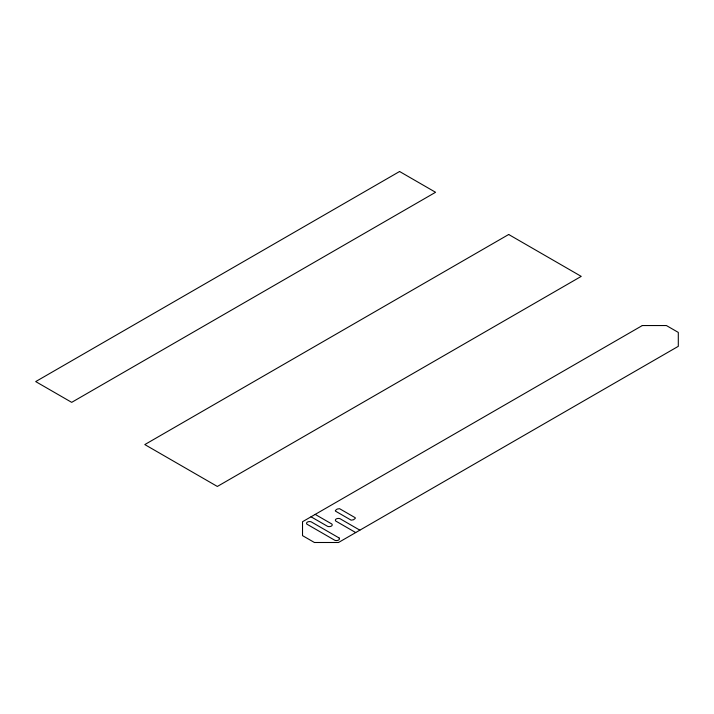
<?xml version="1.0" encoding="UTF-8"?>
<svg xmlns="http://www.w3.org/2000/svg" width="714" height="714" viewBox="0 0 714 714"><rect width="100%" height="100%" fill="white"/><g stroke="black" fill="none" stroke-linecap="round" stroke-linejoin="round"><path stroke-width="1.07" d="M359.865 530.172L339.935 518.659A3.043 1.758 0 0 0 336.267 518.944A3.043 1.758 0 0 0 335.776 521.059L355.706 532.564M315.186 514.392L331.814 523.996A3.043 1.758 0 0 1 331.332 526.111A3.043 1.758 0 0 1 327.664 526.388L311.027 516.793M335.419 510.448L335.401 511.081L351.118 520.158L353.501 519.774L355.26 518.391L355.277 517.757L339.561 508.68L337.186 509.064L335.419 510.448M399.581 171.503L35.7 381.588L71.686 402.357L435.567 192.28L399.581 171.503M508.689 234.495L144.808 444.581L217.351 486.457L581.232 276.38L508.689 234.495M642.314 325.548L302.522 521.72L302.522 535.634L314.419 542.497L338.507 542.497L678.3 346.326L678.3 332.412L666.403 325.548L642.314 325.548M339.052 537.937L311.108 521.8A3.043 1.758 0 0 0 307.439 522.086A3.043 1.758 0 0 0 306.958 524.201L334.893 540.328A3.043 1.758 0 0 0 338.57 540.052A3.043 1.758 0 0 0 339.052 537.937"/></g></svg>
